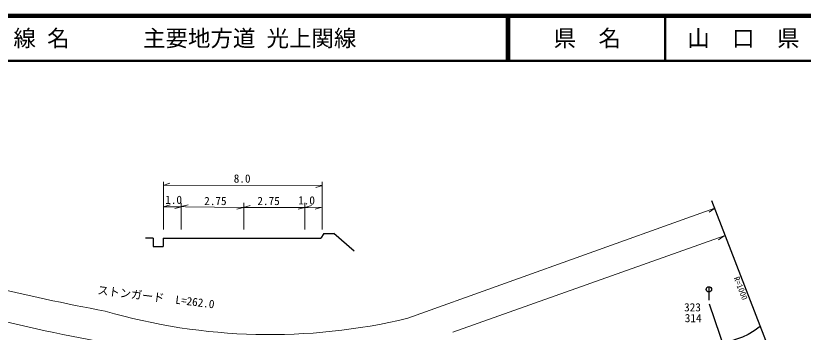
# Model space of a CAD drawing. Units: millimetres, scale not verified. Extents: x 40000 to 680000, y 20000 to 380000.
# Drawn here: x 188389 to 363711, y 309602 to 380000 of the extents above; entities that cross this region are included whole.
import ezdxf
from ezdxf.enums import TextEntityAlignment as Align

# ---------------------------------------------------------------- set-up
doc = ezdxf.new("R2010")
doc.units = ezdxf.units.MM
doc.header["$LTSCALE"] = 1000
for name, color, linetype, lineweight in [('M-BGD', 7, 'Continuous', 25), ('M-BMK-OTRS', 5, 'Continuous', 25), ('M-STR-HTXT', 7, 'Continuous', 13), ('M-STR-STRC', 7, 'Continuous', 25), ('M-TTL', 2, 'Continuous', 140), ('M-TTL-LINE', 7, 'Continuous', 50)]:
    doc.layers.add(name, color=color, linetype=linetype, lineweight=lineweight)
doc.layers.add('M-TTL-TXT', color=7, linetype='Continuous')
doc.styles.add('ＭＳ ゴシック', font='')
doc.styles.get('ＭＳ ゴシック').set_extended_font_data('MS Gothic')

msp = doc.modelspace()

# ---------------------------------------------------------------- linework, layer by layer
at = {"layer": 'M-BGD'}
for p, q in [((256949, 331537), (256280, 330532)), ((256949, 331537), (259199, 331537)), ((263740, 327630), (259199, 331537)), ((218953, 330532), (217295, 330532)), ((218953, 330532), (218953, 328663)), ((221199, 330532), (256280, 330532)), ((221199, 330532), (221199, 328663)), ((218953, 328663), (221199, 328663))]:
    msp.add_line(p, q, dxfattribs=at)
msp.add_lwpolyline([(354105, 310859), (352785, 309946), (351419, 309127), (350156, 308533), (348662, 307953), (345690, 306887), (342745, 305957), (340787, 305510)], dxfattribs=at)
at = {"layer": 'M-BMK-OTRS'}
msp.add_line((360161, 295420), (343358, 338847), dxfattribs=at)
at = {"layer": 'M-STR-HTXT'}
for p, q in [((221190, 342266), (222677, 342730)), ((222339, 342300), (221190, 342266)), ((221258, 343049), (221258, 332457)), ((222339, 342300), (256670, 342223)), ((256670, 342223), (255169, 341806)), ((256611, 343049), (256611, 332457)), ((225230, 338415), (225230, 332457)), ((239133, 338415), (239133, 332457)), ((252771, 338415), (252771, 332457)), ((221246, 337513), (222744, 337941)), ((221953, 337517), (221246, 337513)), ((221953, 337517), (225270, 337517)), ((225270, 337517), (223770, 337097)), ((225251, 337536), (226759, 337926)), ((226196, 337517), (225251, 337536)), ((226196, 337517), (239080, 337362)), ((239080, 337362), (237575, 336960)), ((239092, 337355), (240588, 337790)), ((239852, 337362), (239092, 337355)), ((239852, 337362), (252736, 337362)), ((252736, 337362), (251236, 336942)), ((252741, 337355), (254236, 337790)), ((253507, 337362), (252741, 337355)), ((253507, 337362), (256516, 337440)), ((256516, 337440), (255027, 336981)), ((337807, 334999), (344029, 337211)), ((344029, 337211), (342756, 336312)), ((337807, 334999), (275652, 312705)), ((285667, 309602), (346110, 331070)), ((346110, 331070), (344837, 330172))]:
    msp.add_line(p, q, dxfattribs=at)
for centre, radius, start, end in [((284001, 726395), 418989, 252.18655, 259.5896), ((276779, 691315), 390054, 253.23042, 262.55228), ((244982, 440425), 131352, 253.77892, 283.50281)]:
    msp.add_arc(centre, radius, start, end, dxfattribs=at)
at = {"layer": 'M-STR-STRC'}
for p, q in [((342705, 319727), (342705, 316727)), ((342771, 315948), (349842, 295044))]:
    msp.add_line(p, q, dxfattribs=at)
msp.add_circle((342705, 319127), 600, dxfattribs=at)
at = {"layer": 'M-TTL'}
msp.add_line((680000, 380000), (40000, 380000), dxfattribs=at)
at = {"layer": 'M-TTL-LINE'}
for p, q in [((297750, 380000), (297750, 370000)), ((298250, 380000), (298250, 370000)), ((333000, 380000), (333000, 370000)), ((40000, 370000), (680000, 370000))]:
    msp.add_line(p, q, dxfattribs=at)

# ---------------------------------------------------------------- texts
at = {"layer": 'M-STR-HTXT', "style": 'ＭＳ ゴシック'}
for s, p in [('8.0', (236919, 342334)), ('1.0', (221664, 337600)), ('2.75', (230343, 337337)), ('2.75', (242179, 337337)), ('1.0', (251253, 337469))]:
    msp.add_text(s, height=1833, dxfattribs=at).set_placement(p, align=Align.BOTTOM_LEFT)
for s, height, rotation, p in [('R=1000', 1320, 291.4, (347829, 321513)), ('ストンガード\u3000L=262.0', 1833, 353, (206411, 317554))]:
    msp.add_text(s, height=height, rotation=rotation, dxfattribs=at).set_placement(p, align=Align.BOTTOM_LEFT)
at = {"layer": 'M-STR-STRC', "style": 'ＭＳ ゴシック'}
for s, p in [('323', (337187, 313692)), ('314', (337338, 311278))]:
    msp.add_text(s, height=1833, dxfattribs=at).set_placement(p, align=Align.BOTTOM_LEFT)
at = {"layer": 'M-TTL-TXT', "style": 'ＭＳ ゴシック'}
for s, p in [('路 線 名', (180380, 375000)), ('主要地方道 光上関線', (216734, 375000))]:
    msp.add_text(s, height=3666, dxfattribs=at).set_placement(p, align=Align.MIDDLE_LEFT)
for s, p in [('県\u3000名', (315625, 375000)), ('山\u3000口\u3000県', (350375, 375000))]:
    msp.add_text(s, height=3666, dxfattribs=at).set_placement(p, align=Align.MIDDLE_CENTER)

doc.saveas('drawing.dxf')
